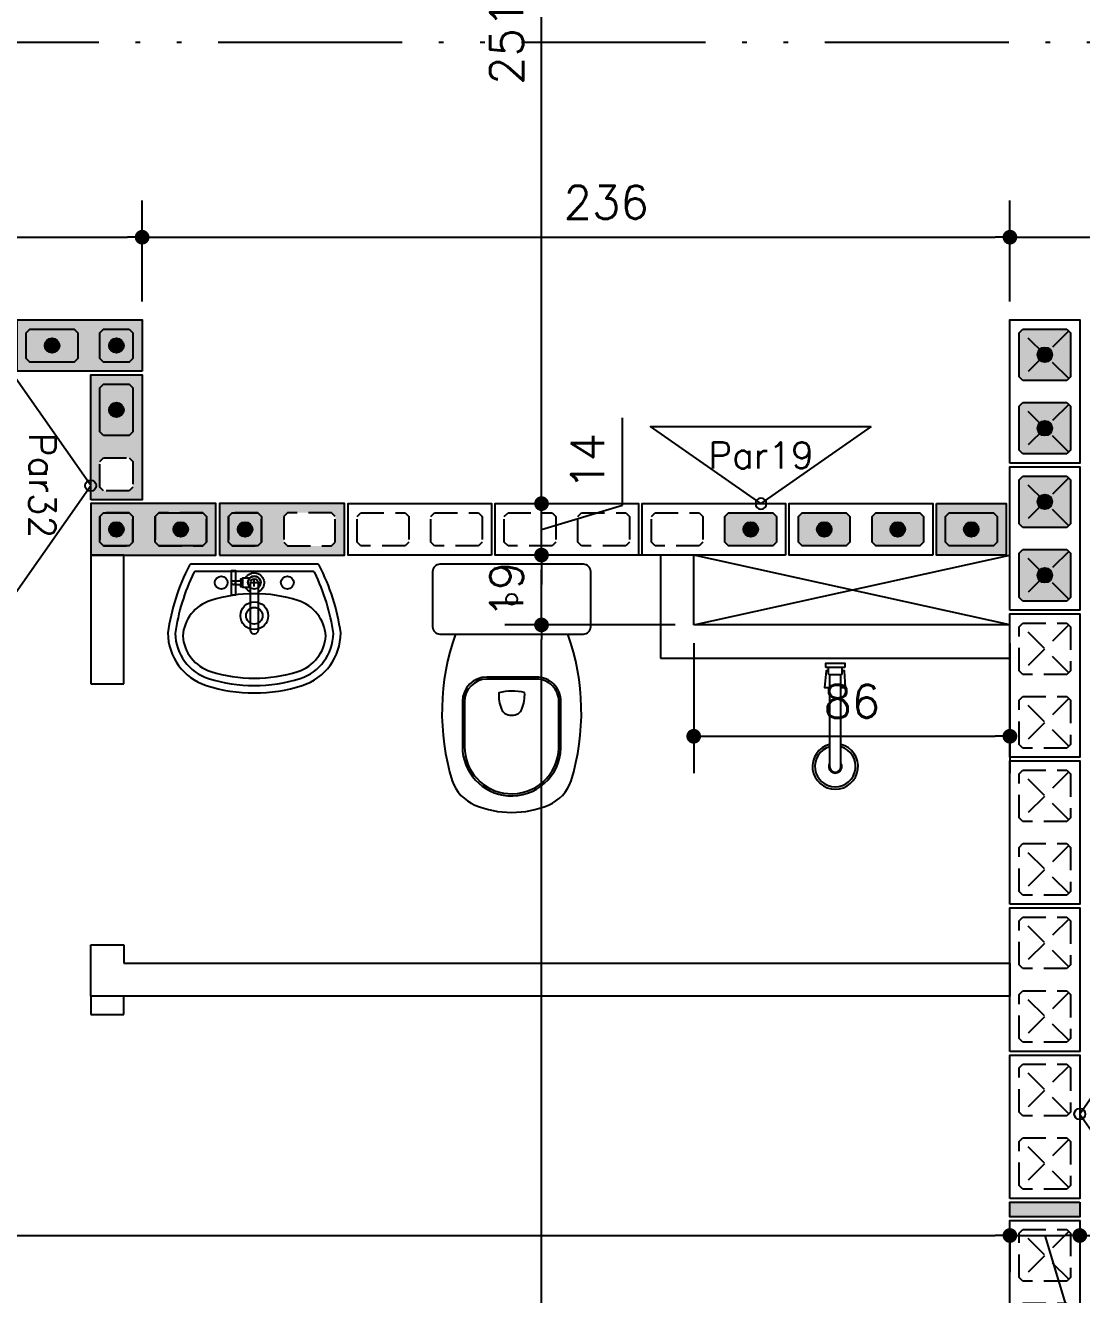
# Model space of a CAD drawing. Extents: x -14651 to 3487, y -4567 to -809.
# Drawn here: x 1196.8 to 1484, y -1929.8 to -1584.5 of the extents above; entities that cross this region are included whole.
import ezdxf
from ezdxf.enums import TextEntityAlignment as Align

# ---------------------------------------------------------------- set-up
doc = ezdxf.new("R2010")
doc.units = 0
doc.header["$LTSCALE"] = 25
doc.linetypes.add('DASHED2', pattern=[0.375, 0.25, -0.125])
doc.linetypes.add('ESTILO_TQS_0004', pattern=[3.3, 2, -0.4, 0.05, -0.4, 0.05, -0.4])
for name, color, linetype in [('203', 1, 'DASHED2'), ('213', 252, 'Continuous'), ('241', 2, 'Continuous'), ('247', 50, 'Continuous'), ('248', 100, 'Continuous'), ('253', 251, 'Continuous'), ('ALVENARIA NÃO ESTRUTURAL', 242, 'Continuous'), ('Arranque', 14, 'Continuous'), ('COTA', 1, 'Continuous'), ('EIXOS', 1, 'ESTILO_TQS_0004'), ('FERRO', 5, 'Continuous'), ('Pena_1', 1, 'Continuous'), ('PROJ', 252, 'Continuous')]:
    doc.layers.add(name, color=color, linetype=linetype)
doc.styles.add('COTA', font='romans.shx')
doc.dimstyles.new('forma', dxfattribs={"dimscale": 5, "dimtxt": 1.8, "dimasz": 0.8, "dimexe": 2, "dimexo": 1, "dimgap": 1, "dimtad": 1, "dimdec": 1, "dimzin": 9, "dimtxsty": 'COTA', "dimblk1": 'DOT', "dimblk2": 'DOT', "dimsah": 1, "dimcen": 0, "dimdle": 1, "dimclrd": 256, "dimclre": 256, "dimclrt": 2, "dimadec": 0, "dimazin": 0, "dimtfac": 1, "dimtdec": 0, "dimtmove": 0, "dimatfit": 3, "dimfxl": 1, "dimtolj": 1, "dimtzin": 0, "dimarcsym": 0})

# ---------------------------------------------------------------- blocks, each defined once
blk = doc.blocks.new('P4020')
blk.add_lwpolyline([(-19.5, -9.5), (19.5, -9.5), (19.5, 9.5), (-19.5, 9.5), (-19.5, -9.5)])
at = {"color": 1, "linetype": 'DASHED2'}
for points in [[(-17, -6), (-16, -7), (-4, -7), (-3, -6), (-3, 6), (-4, 7), (-16, 7), (-17, 6), (-17, -6)], [(3, -6), (4, -7), (16, -7), (17, -6), (17, 6), (16, 7), (4, 7), (3, 6), (3, -6)]]:
    blk.add_lwpolyline(points, dxfattribs=at)
at = {"layer": '203', "color": 253}
for p, q in [((-16.5, 6.5), (-3.5, -6.5)), ((-3.5, 6.5), (-16.5, -6.5)), ((16.5, 6.5), (3.5, -6.5)), ((3.5, 6.5), (16.5, -6.5))]:
    blk.add_line(p, q, dxfattribs=at)
blk = doc.blocks.new('P0520')
at = {"layer": '253'}
blk.add_hatch(color=129, dxfattribs=at).paths.add_polyline_path([(2, 9.5), (-2, 9.5), (-2, -9.5), (2, -9.5)])
blk.add_lwpolyline([(2, 9.5), (-2, 9.5), (-2, -9.5), (2, -9.5), (2, 9.5)])
blk = doc.blocks.new('P3515')
at = {"layer": '248'}
h = blk.add_hatch(color=100, dxfattribs=at)
h.paths.add_polyline_path([(17, 7), (-17, 7), (-17, -7), (17, -7)])
h.paths.add_polyline_path([(-5.5, -3.5), (-6.5, -4.5), (-13.5, -4.5), (-14.5, -3.5), (-14.5, 3.5), (-13.5, 4.5), (-6.5, 4.5), (-5.5, 3.5)], flags=16)
h.paths.add_polyline_path([(0.5, 3.5), (1.5, 4.5), (13.5, 4.5), (14.5, 3.5), (14.5, -3.5), (13.5, -4.5), (1.5, -4.5), (0.5, -3.5)], flags=16)
blk.add_lwpolyline([(-17, -7), (17, -7), (17, 7), (-17, 7), (-17, -7)])
at = {"color": 1, "linetype": 'DASHED2'}
for points in [[(-14.5, -3.5), (-13.5, -4.5), (-6.5, -4.5), (-5.5, -3.5), (-5.5, 3.5), (-6.5, 4.5), (-13.5, 4.5), (-14.5, 3.5), (-14.5, -3.5)], [(0.5, -3.5), (1.5, -4.5), (13.5, -4.5), (14.5, -3.5), (14.5, 3.5), (13.5, 4.5), (1.5, 4.5), (0.5, 3.5), (0.5, -3.5)]]:
    blk.add_lwpolyline(points, dxfattribs=at)
blk = doc.blocks.new('P4015', base_point=(5842102.11612, -8124149.02973))
blk.add_lwpolyline([(5842082.61612, -8124156.02973), (5842121.61612, -8124156.02973), (5842121.61612, -8124142.02973), (5842082.61612, -8124142.02973), (5842082.61612, -8124156.02973)])
at = {"color": 1, "linetype": 'DASHED2'}
for points in [[(5842085.11612, -8124152.52973), (5842086.11612, -8124153.52973), (5842098.11612, -8124153.52973), (5842099.11612, -8124152.52973), (5842099.11612, -8124145.52973), (5842098.11612, -8124144.52973), (5842086.11612, -8124144.52973), (5842085.11612, -8124145.52973), (5842085.11612, -8124152.52973)], [(5842105.11612, -8124152.52973), (5842106.11612, -8124153.52973), (5842118.11612, -8124153.52973), (5842119.11612, -8124152.52973), (5842119.11612, -8124145.52973), (5842118.11612, -8124144.52973), (5842106.11612, -8124144.52973), (5842105.11612, -8124145.52973), (5842105.11612, -8124152.52973)]]:
    blk.add_lwpolyline(points, dxfattribs=at)
blk = doc.blocks.new('P2015')
at = {"layer": '247'}
h = blk.add_hatch(color=50, dxfattribs=at)
h.paths.add_polyline_path([(9.5, 7), (-9.5, 7), (-9.5, -7), (9.5, -7)])
h.paths.add_polyline_path([(6, -4.5), (-6, -4.5), (-7, -3.5), (-7, 3.5), (-6, 4.5), (6, 4.5), (7, 3.5), (7, -3.5)], flags=16)
blk.add_lwpolyline([(-9.5, -7), (9.5, -7), (9.5, 7), (-9.5, 7), (-9.5, -7)])
at = {"color": 1, "linetype": 'DASHED2'}
blk.add_lwpolyline([(-7, -3.5), (-6, -4.5), (6, -4.5), (7, -3.5), (7, 3.5), (6, 4.5), (-6, 4.5), (-7, 3.5), (-7, -3.5)], dxfattribs=at)
blk = doc.blocks.new('GR-1414')
at = {"layer": '213'}
h = blk.add_hatch(color=256, dxfattribs=at)
h.paths.add_polyline_path([(6, -7), (7, -6), (7, 6), (6, 7), (-6, 7), (-7, 6), (-7, -6), (-6, -7)])
h.paths.add_polyline_path([(2, 0, 1), (-2, 0, 1)], flags=16)
at = {"layer": 'Arranque'}
blk.add_hatch(color=256, dxfattribs=at).paths.add_polyline_path([(2, 0, 1), (-2, 0, 1)])
at = {"layer": '213'}
for p, q in [((-7, 6), (-6, 7)), ((-6, 7), (6, 7)), ((6, 7), (7, 6)), ((-7, -6), (-7, 6)), ((7, 6), (7, -6)), ((-6, -7), (-7, -6)), ((7, -6), (6, -7)), ((6, -7), (-6, -7))]:
    blk.add_line(p, q, dxfattribs=at)
at = {"layer": 'FERRO', "linetype": 'Continuous'}
blk.add_circle((0, 0), 2, dxfattribs=at)
blk = doc.blocks.new('GR-1409')
at = {"layer": '213'}
h = blk.add_hatch(color=256, dxfattribs=at)
h.paths.add_polyline_path([(-6, 4.5), (-7, 3.5), (-7, -3.5), (-6, -4.5), (6, -4.5), (7, -3.5), (7, 3.5), (6, 4.5)])
h.paths.add_polyline_path([(-2, 0, 1), (2, 0, 1)], flags=16)
at = {"layer": 'Arranque'}
blk.add_hatch(color=256, dxfattribs=at).paths.add_polyline_path([(-2, 0, 1), (2, 0, 1)])
at = {"layer": '213'}
blk.add_lwpolyline([(-7, 3.5), (-6, 4.5), (6, 4.5), (7, 3.5), (7, -3.5), (6, -4.5), (-6, -4.5), (-7, -3.5), (-7, 3.5)], dxfattribs=at)
at = {"layer": 'FERRO', "linetype": 'Continuous'}
blk.add_circle((0, 0), 2, dxfattribs=at)
blk = doc.blocks.new('GR-0909')
at = {"layer": '213'}
h = blk.add_hatch(color=256, dxfattribs=at)
h.paths.add_polyline_path([(3.5, -4.5), (4.5, -3.5), (4.500001, 3.5), (3.500001, 4.5), (-3.499999, 4.5), (-4.499999, 3.5), (-4.5, -3.5), (-3.5, -4.5)])
h.paths.add_polyline_path([(-2, 0, -1), (2, 0, -1)], flags=16)
at = {"layer": 'Arranque'}
blk.add_hatch(color=256, dxfattribs=at).paths.add_polyline_path([(2, 0, 1), (-2, 0, 1)])
at = {"layer": '213'}
blk.add_lwpolyline([(3.500001, 4.5), (4.500001, 3.5), (4.5, -3.5), (3.5, -4.5), (-3.5, -4.5), (-4.5, -3.5), (-4.499999, 3.5), (-3.499999, 4.5), (3.500001, 4.5)], dxfattribs=at)
at = {"layer": 'FERRO', "linetype": 'Continuous'}
blk.add_circle((0, 0), 2, dxfattribs=at)
blk = doc.blocks.new('XREF-MC41-BAS-PLN-AMO-FINAIS-02.03.08.09$0$CUBA03')
at = {"layer": 'PROJ'}
for p, q in [((-0.01, -0.05), (0.01, -0.05)), ((0, -0.06), (0, -0.04))]:
    blk.add_line(p, q, dxfattribs=at)
for points in [[(-0.1306, -0.3297, 0.077416), (0, -0.35, 0.077416), (0.1306, -0.3297, 0.326333), (0.235, -0.1868, 0.08687), (0.1764, -0.0027, 0.279276), (0.172, 0), (-0.172, 0, 0.279276), (-0.1764, -0.0027, 0.08687), (-0.235, -0.1868, 0.326333)], [(0.215, -0.1881, 0.080556), (0.1642, -0.0228, 0.285352), (0.1597, -0.02), (-0.1597, -0.02, 0.285352), (-0.1642, -0.0228, 0.080556), (-0.215, -0.1881, 0.323537), (-0.1245, -0.3106, 0.077416), (0, -0.33, 0.077416), (0.1245, -0.3106, 0.323537)], [(0.1185, -0.0985, 0.077416), (0, -0.08, 0.077416), (-0.1185, -0.0985, 0.305715), (-0.1947, -0.195, 0.305715), (-0.1185, -0.2915, 0.077416), (0, -0.31, 0.077416), (0.1185, -0.2915, 0.305715), (0.1947, -0.195, 0.305715)]]:
    blk.add_lwpolyline(points, format="xyb", close=True, dxfattribs=at)
for centre, radius in [((-0.09, -0.05), 0.0175), ((0, -0.05), 0.0175), ((0.09, -0.05), 0.0175), ((0, -0.14), 0.0375), ((0, -0.14), 0.0225)]:
    blk.add_circle(centre, radius, dxfattribs=at)
blk = doc.blocks.new('A$C3139355f')
at = {"layer": 'ALVENARIA NÃO ESTRUTURAL'}
for p, q in [((1367.08, -926.27), (1358.08, -926.27)), ((1358.08, -926.27), (1358.08, -961.27)), ((1367.08, -961.27), (1367.08, -926.27)), ((1513.08, -926.27), (1513.08, -954.27)), ((1522.08, -926.27), (1513.08, -926.27)), ((1513.08, -926.27), (1513.08, -926.27)), ((1522.08, -945.27), (1522.08, -926.27)), ((1608.08, -945.27), (1522.08, -945.27)), ((1608.08, -954.27), (1608.08, -945.27)), ((1513.08, -954.27), (1608.08, -954.27)), ((1358.08, -961.27), (1367.08, -961.27)), ((1358.08, -1046.27), (1358.08, -1032.27)), ((1358.08, -1032.27), (1367.08, -1032.27)), ((1367.08, -1032.27), (1367.08, -1037.27)), ((1367.08, -1037.27), (1608.08, -1037.27)), ((1608.08, -1037.27), (1608.08, -1046.27)), ((1608.08, -1046.27), (1358.08, -1046.27)), ((1358.08, -1046.27), (1358.08, -1051.27)), ((1367.08, -1051.27), (1367.08, -1046.27)), ((1358.08, -1051.27), (1367.08, -1051.27))]:
    blk.add_line(p, q, dxfattribs=at)
at = {"layer": 'Pena_1'}
for p, q in [((1522.08, -945.27), (1608.08, -926.27)), ((1608.08, -945.27), (1522.08, -926.27))]:
    blk.add_line(p, q, dxfattribs=at)
at = {"layer": 'PROJ'}
for points in [[(1451.08, -941.77), (1451.08, -945.37), (1451.08, -945.77, 0.414214), (1453.08, -947.77), (1492.08, -947.77, 0.414214), (1494.08, -945.77), (1494.08, -930.77, 0.414214), (1492.08, -928.77), (1453.08, -928.77, 0.414214), (1451.08, -930.77)], [(1397.46, -933.25), (1398.91, -933.25), (1398.91, -932.7), (1399.45, -932.7), (1399.45, -932.5), (1400.24, -932.5, -1.408938), (1403.61, -936.26), (1403.61, -946.73, -0.999996), (1401.55, -946.73), (1401.55, -936.26, -0.168827), (1400.24, -935.08), (1399.45, -935.08), (1399.45, -934.88), (1398.91, -934.88), (1398.91, -934.33), (1397.46, -934.33), (1397.46, -937.14), (1396.37, -937.14), (1396.37, -930.44), (1397.46, -930.44), (1397.46, -933.24)], [(1459.74, -966.11), (1459.74, -978.38, 0.391339), (1471.57, -991.17, 0.428002), (1485.4, -978.78), (1485.41, -966.1, 0.416278), (1479.34, -960.03), (1465.82, -960.03, 0.413625)], [(1476.09, -963.66, 0.10791), (1469.07, -963.7, 0.124585), (1469.84, -968.16, 0.161338), (1470.71, -969.35, 0.122351), (1472.58, -969.8, 0.122351), (1474.44, -969.35, 0.167944), (1475.31, -968.16, 0.125904), (1476.09, -963.66)]]:
    blk.add_lwpolyline(points, format="xyb", close=True, dxfattribs=at)
for points in [[(1397.46, -933.25), (1397.46, -933.78), (1397.46, -933.79), (1397.46, -934.33)], [(1398.91, -933.25), (1398.91, -934.33)], [(1399.45, -934.88), (1399.45, -932.7)], [(1400.24, -932.5), (1401.41, -932.5)], [(1401.46, -935.08), (1400.24, -935.08)], [(1401.55, -936.14), (1401.55, -936.15)], [(1558.68, -957.73), (1558.08, -957.73), (1557.69, -962.3), (1559.03, -962.3)], [(1562.13, -962.3), (1563.39, -962.3), (1563.07, -957.73), (1562.48, -957.73)]]:
    blk.add_lwpolyline(points, dxfattribs=at)
for points in [[(1401.55, -936.26), (1401.55, -933.76, -0.995421), (1403.6, -933.76), (1403.61, -936.26)], [(1457.27, -947.77, 0.160999), (1456.41, -987.66, 0.2149), (1462.58, -994.27, 0.2), (1482.58, -994.27, 0.2149), (1488.74, -987.66, 0.160999), (1487.88, -947.77)], [(1563.08, -956.77, 0.414214), (1563.28, -956.57), (1563.28, -955.77), (1557.88, -955.77), (1557.88, -956.57, 0.414214), (1558.08, -956.77), (1563.08, -956.77)], [(1459.18, -966.11), (1459.18, -978.38, 0.391339), (1471.53, -991.74, 0.428196), (1485.97, -978.79), (1485.98, -966.11, 0.416194), (1479.34, -959.47), (1465.82, -959.47, 0.413638), (1459.18, -966.11)], [(1558.48, -956.77, -0.414214), (1558.68, -956.97), (1558.68, -958.52, 0.414214), (1558.88, -958.72), (1562.28, -958.72), (1562.48, -958.52), (1562.48, -956.97, -0.414214), (1562.68, -956.77)], [(1559.03, -958.72), (1559.03, -983.77, 1), (1562.13, -983.77), (1562.13, -958.72)]]:
    blk.add_lwpolyline(points, format="xyb", dxfattribs=at)
for centre, radius in [((1396.92, -933.79), 0.544), ((1472.58, -938.27), 1.5)]:
    blk.add_circle(centre, radius, dxfattribs=at)
for centre, radius, start, end in [((1402.58, -933.77), 1.73, 306.5851, 233.4635), ((1560.58, -983.77), 6.2, 104.4824, 75.5146), ((1560.58, -983.77), 5.54, 106.2467, 73.7499), ((1560.58, -983.77), 1.79, 149.7451, 30.2348)]:
    blk.add_arc(centre, radius, start, end, dxfattribs=at)
at = {"layer": 'PROJ', "xscale": 100, "yscale": 100, "zscale": 100}
blk.add_blockref('XREF-MC41-BAS-PLN-AMO-FINAIS-02.03.08.09$0$CUBA03', (1402.58, -928.77), dxfattribs=at)
blk = doc.blocks.new('_Dot')
at = {"color": 0, "linetype": 'ByBlock', "lineweight": -2}
blk.add_line((-0.5, 0), (-1, 0), dxfattribs=at)
at = {"color": 0, "linetype": 'ByBlock', "const_width": 0.5}
blk.add_lwpolyline([(-0.25, 0, 1), (0.25, 0, 1)], format="xyb", close=True, dxfattribs=at)
blk = doc.blocks.new('*D168')
at = {"layer": 'COTA', "lineweight": -2, "transparency": 16777216}
for p, q in [((1373.52, -1747.6), (1327.14, -1747.6)), ((1337.14, -2145.6), (1337.14, -1751.6)), ((1404.02, -2149.6), (1327.14, -2149.6))]:
    blk.add_line(p, q, dxfattribs=at)
at = {"layer": 'Defpoints', "color": 0, "transparency": 16777216}
for p in [(1337.14, -1747.6), (1378.52, -1747.6), (1409.02, -2149.6)]:
    blk.add_point(p, dxfattribs=at)
at = {"layer": 'COTA', "lineweight": -2, "transparency": 16777216, "xscale": 4, "yscale": 4, "zscale": 4}
for p, rotation in [((1337.14, -1747.6), 90), ((1337.14, -2149.6), 270)]:
    blk.add_blockref('_Dot', p, dxfattribs=dict(at, rotation=rotation))
at = {"layer": 'COTA', "color": 2, "transparency": 16777216, "insert": (1327.64, -1948.6), "char_height": 9, "attachment_point": 5, "rotation": 90, "style": 'COTA'}
blk.add_mtext('\\A1;402 ', dxfattribs=at)
blk = doc.blocks.new('*D169')
at = {"layer": 'COTA', "lineweight": -2, "transparency": 16777216}
for p, q in [((1373.52, -1728.6), (1327.14, -1728.6)), ((1337.14, -1743.6), (1337.14, -1732.6)), ((1373.52, -1747.6), (1327.14, -1747.6))]:
    blk.add_line(p, q, dxfattribs=at)
at = {"layer": 'Defpoints', "color": 0, "transparency": 16777216}
for p in [(1337.14, -1728.6), (1378.52, -1728.6), (1378.52, -1747.6)]:
    blk.add_point(p, dxfattribs=at)
at = {"layer": 'COTA', "lineweight": -2, "transparency": 16777216, "xscale": 4, "yscale": 4, "zscale": 4}
for p, rotation in [((1337.14, -1728.6), 90), ((1337.14, -1747.6), 270)]:
    blk.add_blockref('_Dot', p, dxfattribs=dict(at, rotation=rotation))
at = {"layer": 'COTA', "color": 2, "transparency": 16777216, "insert": (1327.64, -1738.1), "char_height": 9, "attachment_point": 5, "rotation": 90, "style": 'COTA'}
blk.add_mtext('\\A1;19 ', dxfattribs=at)
blk = doc.blocks.new('*D170')
at = {"layer": 'COTA', "lineweight": -2, "transparency": 16777216}
for p, q in [((1359.14, -1715), (1359.14, -1691.28)), ((1337.14, -1710.6), (1337.14, -1706.6)), ((1337.14, -1728.6), (1337.14, -1714.6)), ((1337.14, -1728.6), (1337.14, -1714.6)), ((1337.14, -1721.6), (1359.14, -1715)), ((1342.14, -1714.6), (1347.14, -1714.6)), ((1339.02, -1728.6), (1327.14, -1728.6)), ((1337.14, -1732.6), (1337.14, -1736.6))]:
    blk.add_line(p, q, dxfattribs=at)
at = {"layer": 'Defpoints', "color": 0, "transparency": 16777216}
for p in [(1337.14, -1714.6), (1337.14, -1714.6), (1344.02, -1728.6)]:
    blk.add_point(p, dxfattribs=at)
at = {"layer": 'COTA', "lineweight": -2, "transparency": 16777216, "xscale": 4, "yscale": 4, "zscale": 4}
for p, rotation in [((1337.14, -1714.6), 270), ((1337.14, -1728.6), 90)]:
    blk.add_blockref('_Dot', p, dxfattribs=dict(at, rotation=rotation))
at = {"layer": 'COTA', "color": 2, "transparency": 16777216, "insert": (1349.64, -1703.14), "char_height": 9, "attachment_point": 5, "rotation": 90, "style": 'COTA'}
blk.add_mtext('\\A1;14 ', dxfattribs=at)
blk = doc.blocks.new('*D171')
at = {"layer": 'COTA', "lineweight": -2, "transparency": 16777216}
for p, q in [((1342.14, -1463.6), (1347.14, -1463.6)), ((1337.14, -1710.6), (1337.14, -1467.6)), ((1342.14, -1714.6), (1347.14, -1714.6))]:
    blk.add_line(p, q, dxfattribs=at)
at = {"layer": 'Defpoints', "color": 0, "transparency": 16777216}
for p in [(1337.14, -1463.6), (1337.14, -1463.6), (1337.14, -1714.6)]:
    blk.add_point(p, dxfattribs=at)
at = {"layer": 'COTA', "lineweight": -2, "transparency": 16777216, "xscale": 4, "yscale": 4, "zscale": 4}
for p, rotation in [((1337.14, -1463.6), 90), ((1337.14, -1714.6), 270)]:
    blk.add_blockref('_Dot', p, dxfattribs=dict(at, rotation=rotation))
at = {"layer": 'COTA', "color": 2, "transparency": 16777216, "insert": (1327.64, -1589.1), "char_height": 9, "attachment_point": 5, "rotation": 90, "style": 'COTA'}
blk.add_mtext('\\A1;251 ', dxfattribs=at)
blk = doc.blocks.new('_IDNPAR_2')
at = {"color": 3}
blk.add_lwpolyline([(1, -0.7), (0, 0), (-1, -0.7)], close=True, dxfattribs=at)
blk.add_circle((0, 0), 0.05, dxfattribs=at)
at = {"layer": '247', "color": 2, "style": 'COTA', "flags": 8}
blk.add_attdef('ID', text='', height=0.24, dxfattribs=at).set_placement((0, -0.438), align=Align.MIDDLE_CENTER)
blk = doc.blocks.new('*D243')
at = {"layer": 'COTA', "lineweight": -2, "transparency": 16777216}
for p, q in [((1039.52, -1659.6), (1039.52, -1632.13)), ((1228.52, -1659.6), (1228.52, -1632.13)), ((1043.52, -1642.13), (1224.52, -1642.13))]:
    blk.add_line(p, q, dxfattribs=at)
at = {"layer": 'Defpoints', "color": 0, "transparency": 16777216}
for p in [(1228.52, -1642.13), (1039.52, -1664.6), (1228.52, -1664.6)]:
    blk.add_point(p, dxfattribs=at)
at = {"layer": 'COTA', "lineweight": -2, "transparency": 16777216, "xscale": 4, "yscale": 4, "zscale": 4, "rotation": 180}
blk.add_blockref('_Dot', (1039.52, -1642.13), dxfattribs=at)
at = {"layer": 'COTA', "lineweight": -2, "transparency": 16777216, "xscale": 4, "yscale": 4, "zscale": 4}
blk.add_blockref('_Dot', (1228.52, -1642.13), dxfattribs=at)
at = {"layer": 'COTA', "color": 2, "transparency": 16777216, "insert": (1134.02, -1632.63), "char_height": 9, "attachment_point": 5, "style": 'COTA'}
blk.add_mtext('\\A1;189 ', dxfattribs=at)
blk = doc.blocks.new('*D244')
at = {"layer": 'COTA', "lineweight": -2, "transparency": 16777216}
for p, q in [((1228.52, -1659.6), (1228.52, -1632.13)), ((1464.52, -1659.6), (1464.52, -1632.13)), ((1232.52, -1642.13), (1460.52, -1642.13))]:
    blk.add_line(p, q, dxfattribs=at)
at = {"layer": 'Defpoints', "color": 0, "transparency": 16777216}
for p in [(1464.52, -1642.13), (1228.52, -1664.6), (1464.52, -1664.6)]:
    blk.add_point(p, dxfattribs=at)
at = {"layer": 'COTA', "lineweight": -2, "transparency": 16777216, "xscale": 4, "yscale": 4, "zscale": 4, "rotation": 180}
blk.add_blockref('_Dot', (1228.52, -1642.13), dxfattribs=at)
at = {"layer": 'COTA', "lineweight": -2, "transparency": 16777216, "xscale": 4, "yscale": 4, "zscale": 4}
blk.add_blockref('_Dot', (1464.52, -1642.13), dxfattribs=at)
at = {"layer": 'COTA', "color": 2, "transparency": 16777216, "insert": (1354.72, -1632.63), "char_height": 9, "attachment_point": 5, "style": 'COTA'}
blk.add_mtext('\\A1;236 ', dxfattribs=at)
blk = doc.blocks.new('*D245')
at = {"layer": 'COTA', "lineweight": -2, "transparency": 16777216}
for p, q in [((1464.52, -1659.6), (1464.52, -1632.13)), ((1558.52, -1659.6), (1558.52, -1632.13)), ((1468.52, -1642.13), (1554.52, -1642.13))]:
    blk.add_line(p, q, dxfattribs=at)
at = {"layer": 'Defpoints', "color": 0, "transparency": 16777216}
for p in [(1558.52, -1642.13), (1464.52, -1664.6), (1558.52, -1664.6)]:
    blk.add_point(p, dxfattribs=at)
at = {"layer": 'COTA', "lineweight": -2, "transparency": 16777216, "xscale": 4, "yscale": 4, "zscale": 4, "rotation": 180}
blk.add_blockref('_Dot', (1464.52, -1642.13), dxfattribs=at)
at = {"layer": 'COTA', "lineweight": -2, "transparency": 16777216, "xscale": 4, "yscale": 4, "zscale": 4}
blk.add_blockref('_Dot', (1558.52, -1642.13), dxfattribs=at)
at = {"layer": 'COTA', "color": 2, "transparency": 16777216, "insert": (1511.52, -1632.63), "char_height": 9, "attachment_point": 5, "style": 'COTA'}
blk.add_mtext('\\A1;94 ', dxfattribs=at)
blk = doc.blocks.new('*D261')
at = {"layer": 'COTA', "lineweight": -2, "transparency": 16777216}
for p, q in [((1378.52, -1752.6), (1378.52, -1787.89)), ((1464.52, -1752.6), (1464.52, -1787.89)), ((1382.52, -1777.89), (1460.52, -1777.89))]:
    blk.add_line(p, q, dxfattribs=at)
at = {"layer": 'Defpoints', "color": 0, "transparency": 16777216}
for p in [(1378.52, -1747.6), (1464.52, -1747.6), (1464.52, -1777.89)]:
    blk.add_point(p, dxfattribs=at)
at = {"layer": 'COTA', "lineweight": -2, "transparency": 16777216, "xscale": 4, "yscale": 4, "zscale": 4, "rotation": 180}
blk.add_blockref('_Dot', (1378.52, -1777.89), dxfattribs=at)
at = {"layer": 'COTA', "lineweight": -2, "transparency": 16777216, "xscale": 4, "yscale": 4, "zscale": 4}
blk.add_blockref('_Dot', (1464.52, -1777.89), dxfattribs=at)
at = {"layer": 'COTA', "color": 2, "transparency": 16777216, "insert": (1421.52, -1768.39), "char_height": 9, "attachment_point": 5, "style": 'COTA'}
blk.add_mtext('\\A1;86 ', dxfattribs=at)
blk = doc.blocks.new('*D273')
at = {"layer": 'COTA', "lineweight": -2, "transparency": 16777216}
for p, q in [((873.52, -1919.95), (873.52, -1903.7)), ((877.52, -1913.7), (1460.52, -1913.7)), ((1464.52, -1914.6), (1464.52, -1923.7))]:
    blk.add_line(p, q, dxfattribs=at)
at = {"layer": 'Defpoints', "color": 0, "transparency": 16777216}
for p in [(1464.52, -1909.6), (1464.52, -1913.7), (873.52, -1924.95)]:
    blk.add_point(p, dxfattribs=at)
at = {"layer": 'COTA', "lineweight": -2, "transparency": 16777216, "xscale": 4, "yscale": 4, "zscale": 4, "rotation": 180}
blk.add_blockref('_Dot', (873.52, -1913.7), dxfattribs=at)
at = {"layer": 'COTA', "lineweight": -2, "transparency": 16777216, "xscale": 4, "yscale": 4, "zscale": 4}
blk.add_blockref('_Dot', (1464.52, -1913.7), dxfattribs=at)
at = {"layer": 'COTA', "color": 2, "transparency": 16777216, "insert": (1169.02, -1904.2), "char_height": 9, "attachment_point": 5, "style": 'COTA'}
blk.add_mtext('\\A1;591 ', dxfattribs=at)
blk = doc.blocks.new('*D274')
at = {"layer": 'COTA', "lineweight": -2, "transparency": 16777216}
for p, q in [((1464.52, -1914.6), (1464.52, -1923.7)), ((1468.52, -1913.7), (1479.52, -1913.7)), ((1474.02, -1913.7), (1483.32, -1944.7)), ((1483.52, -1914.6), (1483.52, -1923.7)), ((1483.32, -1944.7), (1506.17, -1944.7))]:
    blk.add_line(p, q, dxfattribs=at)
at = {"layer": 'Defpoints', "color": 0, "transparency": 16777216}
for p in [(1464.52, -1909.6), (1483.52, -1909.6), (1483.52, -1913.7)]:
    blk.add_point(p, dxfattribs=at)
at = {"layer": 'COTA', "lineweight": -2, "transparency": 16777216, "xscale": 4, "yscale": 4, "zscale": 4, "rotation": 180}
blk.add_blockref('_Dot', (1464.52, -1913.7), dxfattribs=at)
at = {"layer": 'COTA', "lineweight": -2, "transparency": 16777216, "xscale": 4, "yscale": 4, "zscale": 4}
blk.add_blockref('_Dot', (1483.52, -1913.7), dxfattribs=at)
at = {"layer": 'COTA', "color": 2, "transparency": 16777216, "insert": (1494.75, -1935.2), "char_height": 9, "attachment_point": 5, "style": 'COTA'}
blk.add_mtext('\\A1;19 ', dxfattribs=at)
blk = doc.blocks.new('*D275')
at = {"layer": 'COTA', "lineweight": -2, "transparency": 16777216}
for p, q in [((2074.52, -1908.7), (2074.52, -1903.7)), ((1483.52, -1914.6), (1483.52, -1923.7)), ((1487.52, -1913.7), (2070.52, -1913.7))]:
    blk.add_line(p, q, dxfattribs=at)
at = {"layer": 'Defpoints', "color": 0, "transparency": 16777216}
for p in [(1483.52, -1909.6), (2074.52, -1913.7), (2074.52, -1913.7)]:
    blk.add_point(p, dxfattribs=at)
at = {"layer": 'COTA', "lineweight": -2, "transparency": 16777216, "xscale": 4, "yscale": 4, "zscale": 4, "rotation": 180}
blk.add_blockref('_Dot', (1483.52, -1913.7), dxfattribs=at)
at = {"layer": 'COTA', "lineweight": -2, "transparency": 16777216, "xscale": 4, "yscale": 4, "zscale": 4}
blk.add_blockref('_Dot', (2074.52, -1913.7), dxfattribs=at)
at = {"layer": 'COTA', "color": 2, "transparency": 16777216, "insert": (1779.02, -1904.2), "char_height": 9, "attachment_point": 5, "style": 'COTA'}
blk.add_mtext('\\A1;591 ', dxfattribs=at)

msp = doc.modelspace()

# ---------------------------------------------------------------- linework, layer by layer
at = {"layer": 'EIXOS'}
msp.add_line((11.7, -1589.1), (3391.36, -1589.1), dxfattribs=at)

# ---------------------------------------------------------------- block references
for name, p in [('GR-1409', (1204.02, -1671.6)), ('GR-0909', (1221.52, -1671.6)), ('GR-1414', (1474.02, -1674.1)), ('GR-1414', (1474.02, -1694.1)), ('GR-1414', (1474.02, -1714.1)), ('GR-0909', (1221.52, -1721.6)), ('GR-1409', (1239.02, -1721.6)), ('GR-0909', (1256.52, -1721.6)), ('GR-1409', (1394.02, -1721.6)), ('GR-1409', (1414.02, -1721.6)), ('GR-1409', (1434.02, -1721.6)), ('GR-1409', (1454.02, -1721.6)), ('GR-1414', (1474.02, -1734.1))]:
    msp.add_blockref(name, p)
at = {"rotation": 90}
msp.add_blockref('GR-1409', (1221.52, -1689.1), dxfattribs=at)
at = {"layer": '241', "xscale": -1}
for name, p in [('P3515', (1211.52, -1671.6)), ('P4015', (1304.02, -1721.6)), ('P4015', (1344.02, -1721.6)), ('P4015', (1384.02, -1721.6)), ('P4015', (1424.02, -1721.6))]:
    msp.add_blockref(name, p, dxfattribs=at)
for name, p, rotation in [('P4020', (1474.02, -1684.1), 270), ('P3515', (1221.52, -1696.6), 270), ('P4020', (1474.02, -1724.1), 270), ('P2015', (1454.02, -1721.6), 180), ('P4020', (1474.02, -1764.1), 270), ('P4020', (1474.02, -1804.1), 270), ('P4020', (1474.02, -1844.1), 270), ('P4020', (1474.02, -1884.1), 270), ('P0520', (1474.02, -1906.6), 270.0000012314127), ('P4020', (1474.02, -1929.1), 270)]:
    msp.add_blockref(name, p, dxfattribs=dict(at, rotation=rotation))
at = {"layer": '241'}
for p in [(1231.52, -1721.6), (1266.52, -1721.6)]:
    msp.add_blockref('P3515', p, dxfattribs=at)
at = {"layer": '247', "linetype": 'Continuous', "xscale": 30, "yscale": 30, "zscale": 30}
for p, rotation, values in [((1214.52, -1709.7), 270, {'ID': 'Par32'}), ((1483.52, -1880.65), 90, {'ID': 'Par34'})]:
    msp.add_blockref('_IDNPAR_2', p, dxfattribs=dict(at, rotation=rotation)).add_auto_attribs(values)
at = {"layer": '247', "linetype": 'Continuous'}
ref = msp.add_blockref('_IDNPAR_2', (1396.81, -1714.6), dxfattribs=dict(at, xscale=-30, yscale=30, zscale=30, rotation=180))
ref.add_attrib('ID', 'Par19', dxfattribs={"color": 2, "height": 7.2, "style": 'COTA', "flags": 8}).set_placement((1396.81, -1701.45), align=Align.MIDDLE_CENTER)
at = {"layer": 'ALVENARIA NÃO ESTRUTURAL'}
msp.add_blockref('A$C3139355f', (-143.56, -802.33), dxfattribs=at)

# ---------------------------------------------------------------- dimensions: what is measured, and where the dimension line sits
at = {"layer": 'COTA'}
for base, p1, p2, override, picture, middle in [((1337.14, -1463.6), (1337.14, -1714.6), (1337.14, -1463.6), {"dimpost": ' ', "dimtmove": 1}, '*D171', (1327.64, -1589.1)), ((1337.14, -1714.6), (1344.02, -1728.6), (1337.14, -1714.6), {"dimpost": ' ', "dimtmove": 1}, '*D170', (1349.64, -1710)), ((1337.14, -1747.6), (1409.02, -2149.6), (1378.52, -1747.6), {"dimpost": ' '}, '*D168', (1327.64, -1948.6))]:
    dim = msp.add_linear_dim(base=base, p1=p1, p2=p2, angle=90, dimstyle='forma', override=override, dxfattribs=at)
    dim.commit()
    dim.dimension.update_dxf_attribs({"geometry": picture, "text_midpoint": middle})
for base, p1, p2, override, picture, middle in [((1228.52, -1642.13), (1039.52, -1664.6), (1228.52, -1664.6), {"dimpost": ' ', "dimtmove": 1}, '*D243', (1134.02, -1632.63)), ((1558.52, -1642.13), (1464.52, -1664.6), (1558.52, -1664.6), {"dimpost": ' ', "dimtmove": 1}, '*D245', (1511.52, -1632.63)), ((1464.52, -1777.89), (1378.52, -1747.6), (1464.52, -1747.6), {"dimpost": ' '}, '*D261', (1421.52, -1768.39)), ((1464.52, -1913.7), (873.52, -1924.95), (1464.52, -1909.6), {"dimpost": ' ', "dimtmove": 1}, '*D273', (1169.02, -1904.2)), ((2074.52, -1913.7), (1483.52, -1909.6), (2074.52, -1913.7), {"dimpost": ' ', "dimtmove": 1}, '*D275', (1779.02, -1904.2)), ((1483.52, -1913.7), (1464.52, -1909.6), (1483.52, -1909.6), {"dimpost": ' ', "dimtmove": 1}, '*D274', (1488.32, -1935.2))]:
    dim = msp.add_linear_dim(base=base, p1=p1, p2=p2, dimstyle='forma', override=override, dxfattribs=at)
    dim.commit()
    dim.dimension.update_dxf_attribs({"geometry": picture, "text_midpoint": middle})
dim = msp.add_linear_dim(base=(1464.52, -1642.13), p1=(1228.52, -1664.6), p2=(1464.52, -1664.6), dimstyle='forma', override={"dimpost": ' ', "dimtmove": 1}, dxfattribs=at)
dim.commit()
dim.dimension.update_dxf_attribs({"geometry": '*D244', "text_midpoint": (1354.72, -1642.13), "dimtype": 128})
dim = msp.add_linear_dim(base=(1337.14, -1728.6), p1=(1378.52, -1747.6), p2=(1378.52, -1728.6), angle=90, dimstyle='forma', override={"dimpost": ' ', "dimtmove": 1}, dxfattribs=at)
dim.commit()
dim.dimension.update_dxf_attribs({"geometry": '*D169', "text_midpoint": (1337.14, -1738.1), "dimtype": 128})

doc.saveas('drawing.dxf')
